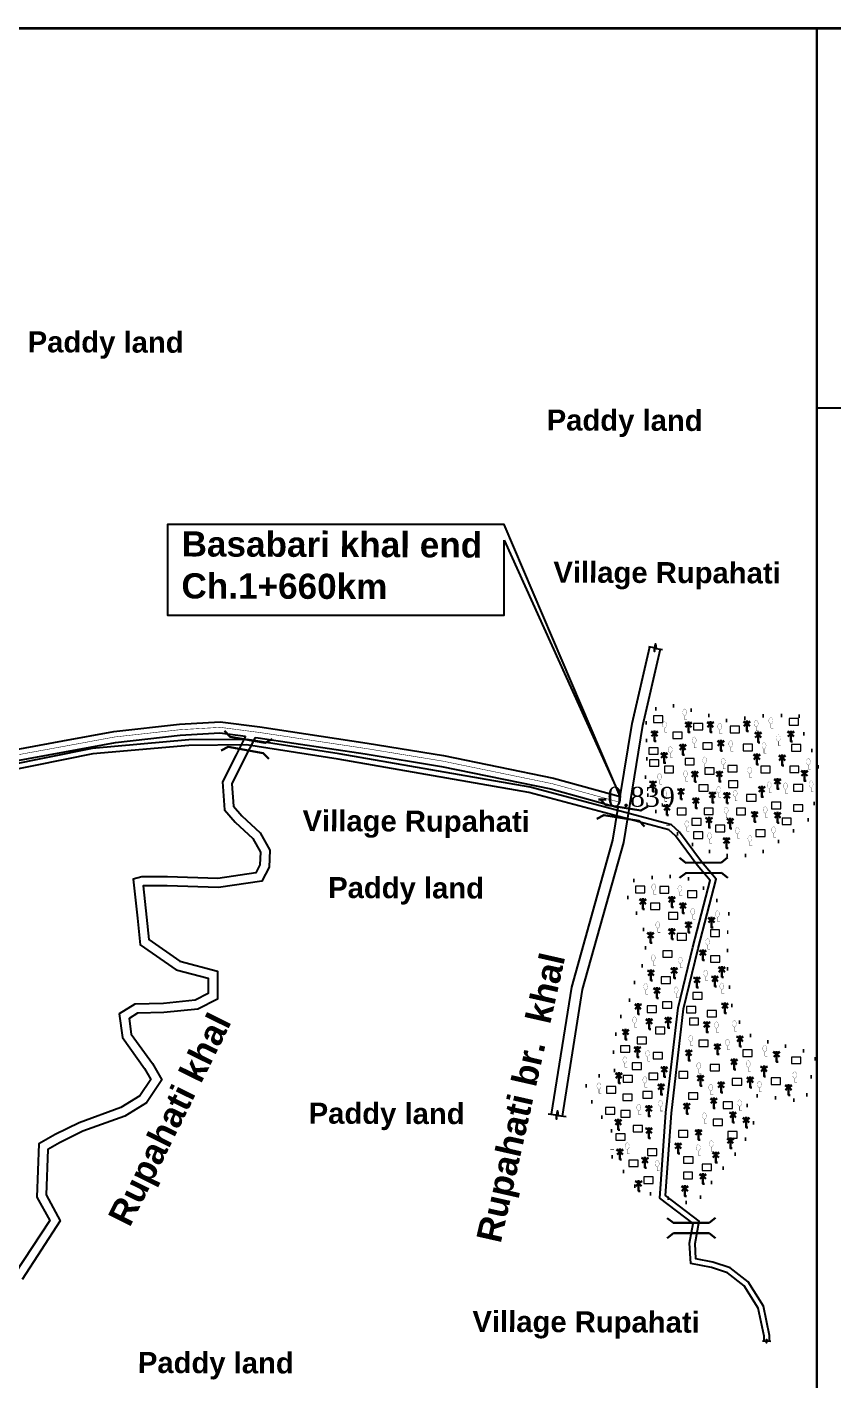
# Model space of a CAD drawing. Header units: millimetres. Extents: x 103 to 33028, y -150542 to -48.
# Drawn here: x 30044 to 30922, y -91188 to -89715 of the extents above; entities that cross this region are included whole.
import ezdxf

# ---------------------------------------------------------------- set-up
doc = ezdxf.new("R2010")
doc.units = ezdxf.units.MM
doc.header["$MEASUREMENT"] = 0
doc.linetypes.add('CENTERX2', pattern=[4, 2.5, -0.5, 0.5, -0.5])
doc.linetypes.add('DOT2', pattern=[0.125, 0, -0.125])
for name, color, linetype in [('boundary', 7, 'Continuous'), ('Home Stead', 151, 'Continuous'), ('Khal', 4, 'Continuous'), ('TEXT', 5, 'Continuous'), ('Trees', 77, 'Continuous')]:
    doc.layers.add(name, color=color, linetype=linetype)
for name, color, linetype, lineweight in [('Bridge or Culvert', 7, 'Continuous', 25), ('HOUSE', 144, 'Continuous', 18), ('OUTLINE', 7, 'Continuous', 15), ('PUCCA ROAD', 1, 'Continuous', 30)]:
    doc.layers.add(name, color=color, linetype=linetype, lineweight=lineweight)
doc.styles.add('b', font='times.ttf')
doc.styles.add('sum', font='arialbd.ttf')

# ---------------------------------------------------------------- blocks, each defined once
blk = doc.blocks.new('A$C3B865840')
at = {"layer": 'Bridge or Culvert', "color": 7, "linetype": 'Continuous', "lineweight": 30}
for points in [[(0, 43.6), (13.8, 33.1), (91.3, 33.3), (105, 44.2)], [(0.2, 0), (13.9, 10.6), (91.4, 10.9), (105.2, 0.2)]]:
    blk.add_lwpolyline(points, dxfattribs=at)
blk = doc.blocks.new('A$C7FEE66E4')
at = {"layer": 'Trees', "linetype": 'Continuous', "const_width": 0.000142}
blk.add_lwpolyline([(0, 0.00001, 0.606435), (0, 0.00493, 0.606435)], format="xyb", close=True, dxfattribs=at)
at = {"layer": 'Trees', "linetype": 'Continuous', "const_width": 0.000252}
for points in [[(0, 0.00001), (0, -0.00287)], [(0, -0.00287), (0.00172, -0.00287)]]:
    blk.add_lwpolyline(points, dxfattribs=at)
blk = doc.blocks.new('A$C01DB3217')
at = {"layer": 'Trees', "color": 1, "lineweight": 30}
blk.add_lwpolyline([(0, 0.0028), (0, -0.0071), (0.0015, -0.0071)], dxfattribs=at)
for centre, start, end in [((-0.012, -0.0154), 41.2491, 62.6782), ((0.012, -0.0154), 117.3218, 138.7509)]:
    blk.add_arc(centre, 0.0195, start, end, dxfattribs=at)

msp = doc.modelspace()

# ---------------------------------------------------------------- linework, layer by layer
at = {"layer": 'boundary', "color": 0}
for points, const_width in [([(28571.6, -89716.9), (31667.6, -89716.9), (31667.6, -91923.8), (28571.6, -91923.8), (28571.6, -89716.9)], 2.83), ([(30904.2, -91454.7), (30904.2, -89716.9)], 2.47), ([(30904.2, -90130.3), (31667.6, -90130.3)], 2.17)]:
    msp.add_lwpolyline(points, dxfattribs=dict(at, const_width=const_width))
at = {"layer": 'Home Stead', "color": 7, "linetype": 'DOT2', "lineweight": 50, "ltscale": 159.474072, "flags": 128}
for points in [[(30752.5, -90593.9), (30775.1, -90609.8), (30803.7, -90617.5), (30838.2, -90617.1), (30853.5, -90608.5), (30872.9, -90594.7), (30898.3, -90575.9), (30903.9, -90546.1), (30906, -90515.2), (30891.7, -90491.6), (30884.7, -90464.7), (30844.9, -90465.3), (30805.3, -90470.3), (30760.2, -90457), (30742.2, -90453.1), (30723.3, -90459.4), (30715.6, -90480.6), (30719.3, -90494.9), (30719, -90515.1), (30717.3, -90536.4), (30720.6, -90555), (30727.9, -90568.3), (30736.6, -90579.5), (30752.5, -90593.9)], [(30681.3, -90945.5), (30710.1, -90982.7), (30736.2, -90988.8), (30771.7, -90997.3), (30792.1, -90969.5), (30823, -90933.5), (30835.1, -90908.5), (30826.8, -90885.7), (30832.4, -90878.3), (30867.4, -90882.2), (30891.4, -90885.1), (30903.7, -90833.5), (30842.1, -90817.8), (30825.1, -90810.4), (30811.4, -90779.9), (30806.8, -90741.5), (30806.8, -90704.7), (30808.3, -90678.6), (30784.5, -90656.3), (30770.6, -90643.3), (30736.2, -90639.4), (30703.9, -90644.8), (30697.8, -90664), (30714.7, -90690.8), (30717.8, -90720), (30713.1, -90741.5), (30704.9, -90756.9), (30700.6, -90773.6), (30689.4, -90794.7), (30684.3, -90815.3), (30682.4, -90834.5), (30684, -90854.2), (30657.1, -90858.8), (30651, -90871.9), (30668.6, -90901), (30680.2, -90910.2), (30681, -90931.5), (30681.3, -90945.5)]]:
    msp.add_lwpolyline(points, dxfattribs=at)
at = {"layer": 'HOUSE'}
for points in [[(30726.3, -90472.4), (30736.4, -90472.4), (30736.4, -90465.3), (30726.3, -90465.3), (30726.3, -90472.4)], [(30874, -90475.4), (30884.1, -90475.4), (30884.1, -90468.3), (30874, -90468.3), (30874, -90475.4)], [(30747.4, -90490.1), (30757.5, -90490.1), (30757.5, -90483), (30747.4, -90483), (30747.4, -90490.1)], [(30769.9, -90480.6), (30780.1, -90480.6), (30780.1, -90473.5), (30769.9, -90473.5), (30769.9, -90480.6)], [(30809.7, -90483.8), (30819.8, -90483.8), (30819.8, -90476.7), (30809.7, -90476.7), (30809.7, -90483.8)], [(30780.1, -90501.7), (30790.3, -90501.7), (30790.3, -90494.6), (30780.1, -90494.6), (30780.1, -90501.7)], [(30823.8, -90503.2), (30833.9, -90503.2), (30833.9, -90496.1), (30823.8, -90496.1), (30823.8, -90503.2)], [(30876.6, -90503.7), (30886.7, -90503.7), (30886.7, -90496.6), (30876.6, -90496.6), (30876.6, -90503.7)], [(30721.1, -90507.1), (30731.2, -90507.1), (30731.2, -90500), (30721.1, -90500), (30721.1, -90507.1)], [(30722, -90520.2), (30732.1, -90520.2), (30732.1, -90513.1), (30722, -90513.1), (30722, -90520.2)], [(30760.6, -90518.7), (30770.7, -90518.7), (30770.7, -90511.7), (30760.6, -90511.7), (30760.6, -90518.7)], [(30738.1, -90527.3), (30748.2, -90527.3), (30748.2, -90520.2), (30738.1, -90520.2), (30738.1, -90527.3)], [(30782.1, -90528.8), (30792.2, -90528.8), (30792.2, -90521.7), (30782.1, -90521.7), (30782.1, -90528.8)], [(30807.2, -90526.4), (30817.4, -90526.4), (30817.4, -90519.3), (30807.2, -90519.3), (30807.2, -90526.4)], [(30843.2, -90527.2), (30853.3, -90527.2), (30853.3, -90520.1), (30843.2, -90520.1), (30843.2, -90527.2)], [(30874.6, -90527.1), (30884.7, -90527.1), (30884.7, -90520), (30874.6, -90520), (30874.6, -90527.1)], [(30775.5, -90547.4), (30785.7, -90547.4), (30785.7, -90540.3), (30775.5, -90540.3), (30775.5, -90547.4)], [(30808, -90543.2), (30818.1, -90543.2), (30818.1, -90536.1), (30808, -90536.1), (30808, -90543.2)], [(30878.7, -90547.3), (30888.8, -90547.3), (30888.8, -90540.2), (30878.7, -90540.2), (30878.7, -90547.3)], [(30827.7, -90558.1), (30837.9, -90558.1), (30837.9, -90551), (30827.7, -90551), (30827.7, -90558.1)], [(30751.9, -90573), (30762, -90573), (30762, -90565.9), (30751.9, -90565.9), (30751.9, -90573)], [(30781.3, -90572.8), (30791.4, -90572.8), (30791.4, -90565.7), (30781.3, -90565.7), (30781.3, -90572.8)], [(30816.5, -90573), (30826.6, -90573), (30826.6, -90565.9), (30816.5, -90565.9), (30816.5, -90573)], [(30854.7, -90566.4), (30864.8, -90566.4), (30864.8, -90559.4), (30854.7, -90559.4), (30854.7, -90566.4)], [(30878.7, -90569.2), (30888.8, -90569.2), (30888.8, -90562.2), (30878.7, -90562.2), (30878.7, -90569.2)], [(30767.9, -90584.3), (30778, -90584.3), (30778, -90577.2), (30767.9, -90577.2), (30767.9, -90584.3)], [(30793.8, -90591.4), (30803.9, -90591.4), (30803.9, -90584.3), (30793.8, -90584.3), (30793.8, -90591.4)], [(30866.2, -90583.6), (30876.3, -90583.6), (30876.3, -90576.5), (30866.2, -90576.5), (30866.2, -90583.6)], [(30769.8, -90598.7), (30779.9, -90598.7), (30779.9, -90591.6), (30769.8, -90591.6), (30769.8, -90598.7)], [(30837.6, -90596.6), (30847.8, -90596.6), (30847.8, -90589.5), (30837.6, -90589.5), (30837.6, -90596.6)], [(30706.6, -90657.8), (30716.8, -90657.8), (30716.8, -90650.7), (30706.6, -90650.7), (30706.6, -90657.8)], [(30733, -90658.2), (30743.1, -90658.2), (30743.1, -90651.2), (30733, -90651.2), (30733, -90658.2)], [(30763.3, -90662.9), (30773.4, -90662.9), (30773.4, -90655.8), (30763.3, -90655.8), (30763.3, -90662.9)], [(30723.1, -90676.2), (30733.3, -90676.2), (30733.3, -90669.1), (30723.1, -90669.1), (30723.1, -90676.2)], [(30742.6, -90686.5), (30752.7, -90686.5), (30752.7, -90679.4), (30742.6, -90679.4), (30742.6, -90686.5)], [(30752, -90709.3), (30762.1, -90709.3), (30762.1, -90702.2), (30752, -90702.2), (30752, -90709.3)], [(30788.2, -90705.4), (30798.3, -90705.4), (30798.3, -90698.3), (30788.2, -90698.3), (30788.2, -90705.4)], [(30736.4, -90728.1), (30746.6, -90728.1), (30746.6, -90721), (30736.4, -90721), (30736.4, -90728.1)], [(30788.5, -90733.5), (30798.6, -90733.5), (30798.6, -90726.4), (30788.5, -90726.4), (30788.5, -90733.5)], [(30734.6, -90756.5), (30744.7, -90756.5), (30744.7, -90749.4), (30734.6, -90749.4), (30734.6, -90756.5)], [(30736.1, -90783.5), (30746.3, -90783.5), (30746.3, -90776.5), (30736.1, -90776.5), (30736.1, -90783.5)], [(30769, -90773.7), (30779.1, -90773.7), (30779.1, -90766.6), (30769, -90766.6), (30769, -90773.7)], [(30719.5, -90788.2), (30729.6, -90788.2), (30729.6, -90781.1), (30719.5, -90781.1), (30719.5, -90788.2)], [(30762.3, -90788.7), (30772.5, -90788.7), (30772.5, -90781.6), (30762.3, -90781.6), (30762.3, -90788.7)], [(30784.8, -90793.1), (30794.9, -90793.1), (30794.9, -90786), (30784.8, -90786), (30784.8, -90793.1)], [(30728.4, -90811.4), (30738.6, -90811.4), (30738.6, -90804.3), (30728.4, -90804.3), (30728.4, -90811.4)], [(30765.3, -90801.5), (30775.4, -90801.5), (30775.4, -90794.4), (30765.3, -90794.4), (30765.3, -90801.5)], [(30708.5, -90822.3), (30718.6, -90822.3), (30718.6, -90815.2), (30708.5, -90815.2), (30708.5, -90822.3)], [(30775.7, -90825.4), (30785.8, -90825.4), (30785.8, -90818.4), (30775.7, -90818.4), (30775.7, -90825.4)], [(30690.5, -90831.5), (30700.6, -90831.5), (30700.6, -90824.5), (30690.5, -90824.5), (30690.5, -90831.5)], [(30726, -90838.7), (30736.1, -90838.7), (30736.1, -90831.6), (30726, -90831.6), (30726, -90838.7)], [(30823.5, -90836), (30833.6, -90836), (30833.6, -90828.9), (30823.5, -90828.9), (30823.5, -90836)], [(30876.7, -90843.9), (30886.8, -90843.9), (30886.8, -90836.8), (30876.7, -90836.8), (30876.7, -90843.9)], [(30703.2, -90850.2), (30713.3, -90850.2), (30713.3, -90843.1), (30703.2, -90843.1), (30703.2, -90850.2)], [(30753.7, -90859.7), (30763.8, -90859.7), (30763.8, -90852.6), (30753.7, -90852.6), (30753.7, -90859.7)], [(30787.9, -90851.8), (30798, -90851.8), (30798, -90844.7), (30787.9, -90844.7), (30787.9, -90851.8)], [(30693.4, -90863.9), (30703.5, -90863.9), (30703.5, -90856.8), (30693.4, -90856.8), (30693.4, -90863.9)], [(30721, -90861.3), (30731.1, -90861.3), (30731.1, -90854.2), (30721, -90854.2), (30721, -90861.3)], [(30812.1, -90867.2), (30822.3, -90867.2), (30822.3, -90860.1), (30812.1, -90860.1), (30812.1, -90867.2)], [(30854.5, -90866.5), (30864.6, -90866.5), (30864.6, -90859.5), (30854.5, -90859.5), (30854.5, -90866.5)], [(30675, -90875.9), (30685.1, -90875.9), (30685.1, -90868.8), (30675, -90868.8), (30675, -90875.9)], [(30692.8, -90884.1), (30703, -90884.1), (30703, -90877), (30692.8, -90877), (30692.8, -90884.1)], [(30714.8, -90881.3), (30724.9, -90881.3), (30724.9, -90874.2), (30714.8, -90874.2), (30714.8, -90881.3)], [(30764.3, -90882.7), (30774.4, -90882.7), (30774.4, -90875.6), (30764.3, -90875.6), (30764.3, -90882.7)], [(30674, -90898.8), (30684.1, -90898.8), (30684.1, -90891.7), (30674, -90891.7), (30674, -90898.8)], [(30690.8, -90902.1), (30700.9, -90902.1), (30700.9, -90895), (30690.8, -90895), (30690.8, -90902.1)], [(30802.1, -90892.7), (30812.2, -90892.7), (30812.2, -90885.6), (30802.1, -90885.6), (30802.1, -90892.7)], [(30704.1, -90918.3), (30714.2, -90918.3), (30714.2, -90911.2), (30704.1, -90911.2), (30704.1, -90918.3)], [(30791.2, -90911.3), (30801.3, -90911.3), (30801.3, -90904.2), (30791.2, -90904.2), (30791.2, -90911.3)], [(30685.2, -90927.3), (30695.3, -90927.3), (30695.3, -90920.2), (30685.2, -90920.2), (30685.2, -90927.3)], [(30753.5, -90923.8), (30763.6, -90923.8), (30763.6, -90916.7), (30753.5, -90916.7), (30753.5, -90923.8)], [(30807.3, -90924.9), (30817.4, -90924.9), (30817.4, -90917.8), (30807.3, -90917.8), (30807.3, -90924.9)], [(30719.7, -90943.8), (30729.8, -90943.8), (30729.8, -90936.7), (30719.7, -90936.7), (30719.7, -90943.8)], [(30699.4, -90955.9), (30709.5, -90955.9), (30709.5, -90948.8), (30699.4, -90948.8), (30699.4, -90955.9)], [(30759.1, -90952.4), (30769.3, -90952.4), (30769.3, -90945.3), (30759.1, -90945.3), (30759.1, -90952.4)], [(30779.4, -90960.3), (30789.5, -90960.3), (30789.5, -90953.2), (30779.4, -90953.2), (30779.4, -90960.3)], [(30715.8, -90974.2), (30725.9, -90974.2), (30725.9, -90967.1), (30715.8, -90967.1), (30715.8, -90974.2)], [(30758.8, -90969.2), (30768.9, -90969.2), (30768.9, -90962.1), (30758.8, -90962.1), (30758.8, -90969.2)]]:
    msp.add_lwpolyline(points, dxfattribs=at)
at = {"layer": 'Khal', "color": 7, "lineweight": 25, "ltscale": 0.1}
msp.add_lwpolyline([(30563.6, -90274), (30689.8, -90553.2), (30563.6, -90257), (30197, -90257), (30197, -90355.8), (30563.6, -90355.8)], close=True, dxfattribs=at)
at = {"layer": 'Khal', "lineweight": 25, "ltscale": 0.1}
for points in [[(30627, -90900.9), (30649.1, -90763.1), (30693.8, -90603.1), (30714.7, -90475.9), (30733.9, -90392.5)], [(30689.8, -90553.2), (30702.9, -90473.6), (30722.1, -90390)], [(30720.8, -90389.7), (30726.6, -90390.9), (30727.2, -90395.2), (30728.6, -90386.9), (30729.1, -90391.8), (30736.2, -90392.9)], [(30281.8, -90487.4), (30271.7, -90507.7), (30257, -90537.1), (30259, -90567.6), (30270.7, -90581.1), (30290, -90598.7), (30298.2, -90613.7), (30297.7, -90627.4), (30293.2, -90636.2), (30251.8, -90642.3), (30197, -90640.4), (30169.2, -90640.4), (30159.8, -90642.9), (30164.2, -90685.5), (30167.3, -90714.4), (30206.3, -90741.6), (30241.3, -90750.8), (30241.3, -90767.5), (30227, -90774.9), (30192.5, -90778.4), (30161.3, -90779.1), (30144.5, -90789.8), (30147.9, -90815.6), (30172.1, -90849.2), (30179, -90861.2), (30167, -90879.1), (30146.3, -90891.8), (30100.8, -90908.2), (30074.7, -90921.2), (30056.8, -90931.3), (30054.7, -90989.2), (30068.7, -91014.7), (30030.5, -91073.1)], [(30292.3, -90488.8), (30280.6, -90512.2), (30267.1, -90539.2), (30268.8, -90563.6), (30277.9, -90574.1), (30298, -90592.5), (30308.3, -90611.4), (30307.6, -90629.9), (30299.8, -90645.4), (30252.4, -90652.3), (30196.8, -90650.4), (30170.6, -90650.4), (30174.2, -90684.5), (30176.7, -90708.8), (30210.6, -90732.4), (30251.3, -90743.1), (30251.3, -90773.6), (30229.9, -90784.7), (30193.1, -90788.3), (30164.3, -90789), (30155.2, -90794.8), (30157.5, -90811.8), (30180.5, -90843.8), (30190.7, -90861.6), (30174.1, -90886.5), (30150.6, -90900.9), (30104.7, -90917.4), (30079.4, -90930), (30066.6, -90937.3), (30064.8, -90986.8), (30080.3, -91015.1), (30038.9, -91078.7)], [(30615.2, -90899), (30637.4, -90760.5), (30682.1, -90600.5), (30687.9, -90565.1)], [(30611.5, -90898.4), (30619.9, -90899.7), (30620.7, -90904.4), (30621.8, -90895.3), (30622.6, -90900.3), (30631.2, -90901.4)]]:
    msp.add_lwpolyline(points, dxfattribs=at)
at = {"layer": 'Khal', "color": 3, "linetype": 'Continuous'}
for points in [[(30026.5, -90502.9), (30083.1, -90492.6), (30138.5, -90482.4), (30209.9, -90474.4), (30254.4, -90471.7), (30297.4, -90477.4), (30414.3, -90495), (30497.5, -90508.6), (30617.2, -90533.2), (30689.8, -90553.2)], [(30028, -90514.9), (30085.3, -90504.4), (30140.3, -90494.3), (30210.9, -90486.4), (30254, -90483.8), (30281.8, -90487.4)], [(30292.3, -90488.8), (30295.7, -90489.2), (30412.4, -90506.8), (30495.3, -90520.4), (30614.4, -90544.9), (30687.9, -90565.1)]]:
    msp.add_lwpolyline(points, dxfattribs=at)
at = {"layer": 'Khal', "color": 7, "linetype": 'CENTERX2', "lineweight": 30, "ltscale": 5}
msp.add_lwpolyline([(30027.3, -90508.9, 0.577, 0.577, 0), (30084.2, -90498.5, 0.577, 0.577, 0), (30139.4, -90488.3, 0.577, 0.577, 0), (30210.4, -90480.4, 0.577, 0.577, 0), (30254.2, -90477.8, 0.577, 0.577, 0), (30296.6, -90483.3, 0.577, 0.577, 0), (30413.4, -90500.9, 0.577, 0.577, 0), (30496.4, -90514.5, 0.577, 0.577, 0), (30615.8, -90539.1, 0.577, 0.577, 0), (30688.2, -90559, 0, 0, 0)], format="xyseb", dxfattribs=at)
at = {"layer": 'PUCCA ROAD', "lineweight": 25}
for points in [[(30852.6, -91145.9), (30852.6, -91139.9), (30846, -91107.9), (30829.5, -91081.5), (30809.9, -91066.2), (30791, -91060.1), (30772.5, -91056.4), (30771.5, -91039.7), (30775.9, -91015.3), (30739.3, -90987.4), (30745.8, -90897.7), (30758.9, -90784.3), (30774.9, -90718.7), (30794.5, -90643.2), (30778.4, -90624.3), (30754.7, -90591.9), (30746, -90584), (30591.9, -90543), (30383.9, -90506.5), (30283.6, -90491), (30220.1, -90491.4), (30114.8, -90500.7), (30019.5, -90520.1)], [(30846.6, -91145.8), (30846.6, -91140.5), (30840.3, -91110.2), (30825, -91085.6), (30807, -91071.6), (30789.5, -91065.9), (30766.8, -91061.4), (30765.5, -91039.3), (30769.3, -91017.8), (30733.1, -90990.2), (30739.8, -90897.2), (30753, -90783.2), (30769, -90717.2), (30787.9, -90644.7), (30773.7, -90628), (30750.3, -90595.9), (30743.1, -90589.4), (30590.6, -90548.9), (30383, -90512.4), (30283.2, -90497), (30220.4, -90497.4), (30115.7, -90506.7), (30020.7, -90526)], [(30844.8, -91145.8), (30848.7, -91145.9), (30849.2, -91147.9), (30849.4, -91144.2), (30849.9, -91145.8), (30854.1, -91146)]]:
    msp.add_lwpolyline(points, dxfattribs=at)

# ---------------------------------------------------------------- block references
at = {"layer": 'Khal', "lineweight": 25, "ltscale": 0.1, "zscale": 0.5}
for p, xscale, yscale, rotation in [((30255.4, -90503.1), 0.500000000000225, 0.4999999999998571, 349.9012836373684), ((30664.6, -90577.4), 0.4999999999992328, 0.5000000000002274, 350.7005940853695)]:
    msp.add_blockref('A$C3B865840', p, dxfattribs=dict(at, xscale=xscale, yscale=yscale, rotation=rotation))
at = {"layer": 'Khal', "lineweight": 25, "ltscale": 0.1, "xscale": 0.5, "yscale": 0.5, "zscale": 0.5}
for p in [(30754.5, -90641.7), (30741.1, -91033.9)]:
    msp.add_blockref('A$C3B865840', p, dxfattribs=at)
at = {"layer": 'Trees', "linetype": 'DOT2', "ltscale": 0.2, "xscale": 1515.762941306195, "yscale": 1515.762941306195, "zscale": 1515.762941306194}
for p in [(30760.3, -90465.2), (30838, -90477.4), (30854.1, -90474.3), (30738.3, -90478.7), (30798.5, -90480.6), (30744.5, -90506), (30770.5, -90495.6), (30810.5, -90499.5), (30846.6, -90501.6), (30862.2, -90493.3), (30782.1, -90517.4), (30802.2, -90518.7), (30894.9, -90519), (30732.8, -90535.3), (30761.1, -90532.2), (30831, -90528.3), (30797.2, -90549.3), (30852.3, -90544.4), (30870, -90545.5), (30897.8, -90543.4), (30738.5, -90554), (30815.1, -90553.5), (30805.3, -90571.9), (30847.9, -90571.4), (30762.7, -90586.7), (30817.5, -90594), (30857, -90593.2), (30787.3, -90599.7), (30831.3, -90602.6), (30726.6, -90655.4), (30755.1, -90657), (30769.1, -90682.1), (30731, -90696.6), (30795.9, -90684.7), (30785.3, -90715), (30725.9, -90732.6), (30755.5, -90735.3), (30783.1, -90749.3), (30717.8, -90763.9), (30750.8, -90767.7), (30800.7, -90763.4), (30705.6, -90800.2), (30794.8, -90805.6), (30814.3, -90804.2), (30766.8, -90820.3), (30806.8, -90824.6), (30695.2, -90843.6), (30719.8, -90836.7), (30847.5, -90831.3), (30775.6, -90849.9), (30829.4, -90848), (30880, -90860), (30666.9, -90872), (30716.9, -90865.3), (30788.7, -90873.6), (30841.6, -90870.4), (30710.3, -90895.4), (30733.8, -90891.1), (30781.7, -90904.6), (30820.1, -90890.6), (30697.7, -90937.4), (30775, -90939.2), (30789.2, -90934.9), (30730.2, -90956.4)]:
    msp.add_blockref('A$C7FEE66E4', p, dxfattribs=at)
at = {"layer": 'Trees', "ltscale": 0.1, "xscale": 1195.287385304051, "yscale": 1195.287385304051, "zscale": 1195.287385304045}
for p in [(30727.4, -90484.5), (30764.3, -90474.7), (30788.2, -90474.4), (30827.9, -90473.6), (30840.3, -90485.8), (30875.9, -90484.8), (30758.1, -90499.1), (30799.5, -90494.8), (30737.8, -90508.1), (30838.7, -90509.7), (30866.3, -90510.7), (30771.3, -90528.5), (30798, -90528.4), (30890.6, -90527.6), (30725.7, -90539.2), (30844.1, -90545), (30861.2, -90536.4), (30756.2, -90547.5), (30772.4, -90557.4), (30790.4, -90551.2), (30806.2, -90551.8), (30740.9, -90564.9), (30836.4, -90572.3), (30861.4, -90573.1), (30786.7, -90578.5), (30809.9, -90579.6), (30805.8, -90600.9), (30714.7, -90667.1), (30746.1, -90665), (30758.3, -90671.7), (30764.3, -90692.6), (30789.4, -90687.3), (30723.1, -90703.9), (30746.3, -90699.9), (30780, -90722.9), (30723.5, -90744.9), (30748.8, -90742.4), (30773.6, -90752.6), (30793.2, -90751.3), (30800.7, -90741.1), (30730, -90764.1), (30709.4, -90781.4), (30804.1, -90780.6), (30742.2, -90796.4), (30695.9, -90809.3), (30721.6, -90797.7), (30784.2, -90801.2), (30795.8, -90825.2), (30820.4, -90816.6), (30708.7, -90828.3), (30764.6, -90832), (30860.3, -90833.5), (30738, -90849.9), (30814, -90841.7), (30846.6, -90849.3), (30688.4, -90856.5), (30734.5, -90869), (30777.4, -90859.4), (30799.9, -90866.8), (30831.5, -90861.3), (30873.3, -90869.6), (30791.8, -90884), (30721.1, -90892.6), (30762.4, -90889.9), (30812.8, -90899.4), (30687.9, -90907.4), (30827.2, -90905.1), (30721.3, -90916.6), (30775.3, -90918.5), (30810, -90927.6), (30689.7, -90939.7), (30753.2, -90933.3), (30794.1, -90943.1), (30717, -90948.7), (30710.1, -90974.2), (30780.1, -90966.4), (30760.3, -90979.5)]:
    msp.add_blockref('A$C01DB3217', p, dxfattribs=at)

# ---------------------------------------------------------------- texts
at = {"layer": 'OUTLINE', "ltscale": 0.1, "insert": (30665.1, -90542.6), "char_height": 21.65, "width": 1010.289, "attachment_point": 1, "style": 'b'}
msp.add_mtext('-0.839', dxfattribs=at)
at = {"layer": 'TEXT', "color": 7, "attachment_point": 1, "style": 'sum'}
for s, insert, char_height, width, rotation in [('Paddy land ', (30044.8, -90046.7), 22.782, 440.996, 359.7933), ('Paddy land ', (30610, -90131.8), 22.782, 440.996, 359.7933), ('Basabari khal end\\PCh.1+660km', (30212.4, -90264.4), 27.382, 530.043, 359.7883), ('Village Rupahati', (30617.3, -90297.5), 22.782, 440.996, 359.7933), ('Village Rupahati', (30344.1, -90568), 22.782, 440.996, 359.7933), ('Paddy land ', (30372, -90640.8), 22.782, 440.996, 359.7933), ('Rupahati br.  khal ', (30533, -91034.4), 27.382, 530.043, 77.2801), ('Rupahati khal ', (30131.2, -91010.7), 27.382, 530.043, 63.6188), ('Paddy land ', (30350.8, -90886.4), 22.782, 440.996, 359.7933), ('Village Rupahati', (30529.1, -91113.1), 22.782, 440.996, 359.7933), ('Paddy land ', (30164.8, -91157.8), 22.782, 440.996, 359.7933)]:
    msp.add_mtext(s, dxfattribs=dict(at, insert=insert, char_height=char_height, width=width, rotation=rotation))

doc.saveas('drawing.dxf')
